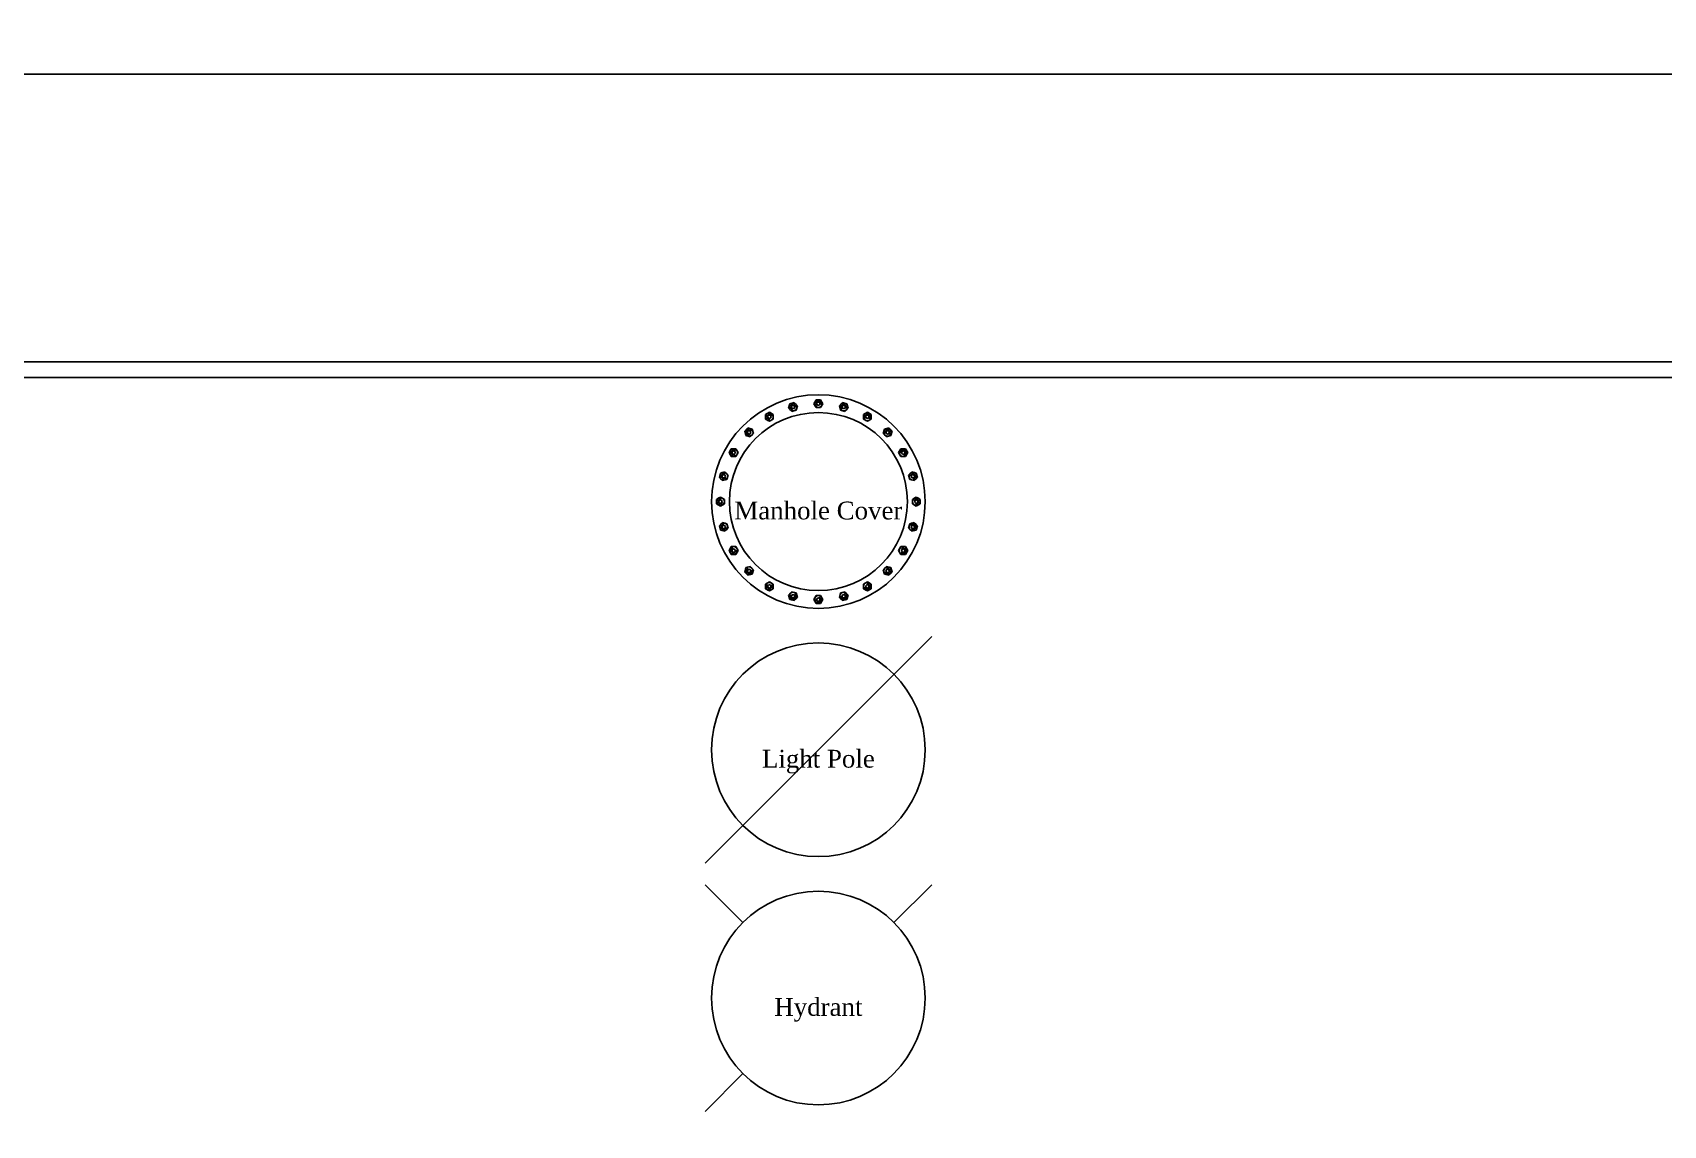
# Paper-space layout 'INFO_SHEET' of a CAD drawing. Header units: feet, sheet in inches. Extents: x 0 to 10.7, y 0 to 8.2.
# Drawn here: x 2.84 to 4.259, y 0.97 to 1.921 of the extents above; entities that cross this region are included whole.
import ezdxf

# ---------------------------------------------------------------- set-up
doc = ezdxf.new("R2010")
doc.units = ezdxf.units.FT
doc.header["$MEASUREMENT"] = 0
doc.linetypes.add('DOT2', pattern=[0.125, 0, -0.125])
doc.layers.add('Construction Lines', color=11, linetype='DOT2', plot=False)
doc.layers.add('Product (Red Only)', color=1, linetype='Continuous')
doc.layers.add('Title Block', color=7, linetype='Continuous')
doc.styles.add('Times', font='times.ttf')

# ---------------------------------------------------------------- blocks, each defined once
blk = doc.blocks.new('sixespattern')
at = {"layer": 'Product (Red Only)', "color": 18, "linetype": 'Continuous', "lineweight": 25, "true_color": 0x000000}
blk.add_lwpolyline([(0, 9.563929410029388), (27.6434361582983, 9.563929410029388), (27.6434361582983, 0), (0, 0)], close=True, dxfattribs=at)
blk = doc.blocks.new('*U243')
at = {"color": 0, "linetype": 'Continuous'}
for p, q in [((-11.2, 6.466322239999997), (0, 12.93264560000001)), ((-11.2, -6.466322239999997), (-11.2, 6.466322239999997)), ((11.20000000000004, 6.466322239999997), (0, 12.93264560000001)), ((11.19999999999996, -6.466322240000006), (11.20000000000004, 6.466322239999997)), ((-11.2, -6.466322239999997), (0, -12.9326456)), ((11.19999999999996, -6.466322240000006), (0, -12.9326456))]:
    blk.add_line(p, q, dxfattribs=at)
for radius in [11.2, 4.689999999999999]:
    blk.add_circle((0, 0), radius, dxfattribs=at)
blk.add_arc((0, 0), 7, 250, 160, dxfattribs=at)
blk = doc.blocks.new('*U244')
at = {"color": 0, "linetype": 'Continuous'}
for p, q in [((-11.2, 6.466322239999997), (0, 12.93264560000001)), ((-11.2, -6.466322239999997), (-11.2, 6.466322239999997)), ((11.20000000000004, 6.466322239999997), (0, 12.93264560000001)), ((11.19999999999996, -6.466322240000006), (11.20000000000004, 6.466322239999997)), ((-11.2, -6.466322239999997), (0, -12.9326456)), ((11.19999999999996, -6.466322240000006), (0, -12.9326456))]:
    blk.add_line(p, q, dxfattribs=at)
for radius in [11.2, 4.689999999999999]:
    blk.add_circle((0, 0), radius, dxfattribs=at)
blk.add_arc((0, 0), 7, 250, 160, dxfattribs=at)
blk = doc.blocks.new('*U245')
at = {"color": 0, "linetype": 'Continuous'}
for p, q in [((-11.2, 6.466322239999997), (0, 12.93264560000001)), ((-11.2, -6.466322239999997), (-11.2, 6.466322239999997)), ((11.20000000000004, 6.466322239999997), (0, 12.93264560000001)), ((11.19999999999996, -6.466322240000006), (11.20000000000004, 6.466322239999997)), ((-11.2, -6.466322239999997), (0, -12.9326456)), ((11.19999999999996, -6.466322240000006), (0, -12.9326456))]:
    blk.add_line(p, q, dxfattribs=at)
for radius in [11.2, 4.689999999999999]:
    blk.add_circle((0, 0), radius, dxfattribs=at)
blk.add_arc((0, 0), 7, 250, 160, dxfattribs=at)
blk = doc.blocks.new('*U246')
at = {"color": 0, "linetype": 'Continuous'}
for p, q in [((-11.2, 6.466322239999997), (0, 12.93264560000001)), ((-11.2, -6.466322239999997), (-11.2, 6.466322239999997)), ((11.20000000000004, 6.466322239999997), (0, 12.93264560000001)), ((11.19999999999996, -6.466322240000006), (11.20000000000004, 6.466322239999997)), ((-11.2, -6.466322239999997), (0, -12.9326456)), ((11.19999999999996, -6.466322240000006), (0, -12.9326456))]:
    blk.add_line(p, q, dxfattribs=at)
for radius in [11.2, 4.689999999999999]:
    blk.add_circle((0, 0), radius, dxfattribs=at)
blk.add_arc((0, 0), 7, 250, 160, dxfattribs=at)
blk = doc.blocks.new('*U247')
at = {"color": 0, "linetype": 'Continuous'}
for p, q in [((-11.2, 6.466322239999997), (0, 12.93264560000001)), ((-11.2, -6.466322239999997), (-11.2, 6.466322239999997)), ((11.20000000000004, 6.466322239999997), (0, 12.93264560000001)), ((11.19999999999996, -6.466322240000006), (11.20000000000004, 6.466322239999997)), ((-11.2, -6.466322239999997), (0, -12.9326456)), ((11.19999999999996, -6.466322240000006), (0, -12.9326456))]:
    blk.add_line(p, q, dxfattribs=at)
for radius in [11.2, 4.689999999999999]:
    blk.add_circle((0, 0), radius, dxfattribs=at)
blk.add_arc((0, 0), 7, 250, 160, dxfattribs=at)
blk = doc.blocks.new('*U248')
at = {"color": 0, "linetype": 'Continuous'}
for p, q in [((-11.2, 6.466322239999997), (0, 12.93264560000001)), ((-11.2, -6.466322239999997), (-11.2, 6.466322239999997)), ((11.20000000000004, 6.466322239999997), (0, 12.93264560000001)), ((11.19999999999996, -6.466322240000006), (11.20000000000004, 6.466322239999997)), ((-11.2, -6.466322239999997), (0, -12.9326456)), ((11.19999999999996, -6.466322240000006), (0, -12.9326456))]:
    blk.add_line(p, q, dxfattribs=at)
for radius in [11.2, 4.689999999999999]:
    blk.add_circle((0, 0), radius, dxfattribs=at)
blk.add_arc((0, 0), 7, 250, 160, dxfattribs=at)
blk = doc.blocks.new('*U249')
at = {"color": 0, "linetype": 'Continuous'}
for p, q in [((-11.2, 6.466322239999997), (0, 12.93264560000001)), ((-11.2, -6.466322239999997), (-11.2, 6.466322239999997)), ((11.20000000000004, 6.466322239999997), (0, 12.93264560000001)), ((11.19999999999996, -6.466322240000006), (11.20000000000004, 6.466322239999997)), ((-11.2, -6.466322239999997), (0, -12.9326456)), ((11.19999999999996, -6.466322240000006), (0, -12.9326456))]:
    blk.add_line(p, q, dxfattribs=at)
for radius in [11.2, 4.689999999999999]:
    blk.add_circle((0, 0), radius, dxfattribs=at)
blk.add_arc((0, 0), 7, 250, 160, dxfattribs=at)
blk = doc.blocks.new('*U250')
at = {"color": 0, "linetype": 'Continuous'}
for p, q in [((-11.2, 6.466322239999997), (0, 12.93264560000001)), ((-11.2, -6.466322239999997), (-11.2, 6.466322239999997)), ((11.20000000000004, 6.466322239999997), (0, 12.93264560000001)), ((11.19999999999996, -6.466322240000006), (11.20000000000004, 6.466322239999997)), ((-11.2, -6.466322239999997), (0, -12.9326456)), ((11.19999999999996, -6.466322240000006), (0, -12.9326456))]:
    blk.add_line(p, q, dxfattribs=at)
for radius in [11.2, 4.689999999999999]:
    blk.add_circle((0, 0), radius, dxfattribs=at)
blk.add_arc((0, 0), 7, 250, 160, dxfattribs=at)
blk = doc.blocks.new('*U251')
at = {"color": 0, "linetype": 'Continuous'}
for p, q in [((-11.2, 6.466322239999997), (0, 12.93264560000001)), ((-11.2, -6.466322239999997), (-11.2, 6.466322239999997)), ((11.20000000000004, 6.466322239999997), (0, 12.93264560000001)), ((11.19999999999996, -6.466322240000006), (11.20000000000004, 6.466322239999997)), ((-11.2, -6.466322239999997), (0, -12.9326456)), ((11.19999999999996, -6.466322240000006), (0, -12.9326456))]:
    blk.add_line(p, q, dxfattribs=at)
for radius in [11.2, 4.689999999999999]:
    blk.add_circle((0, 0), radius, dxfattribs=at)
blk.add_arc((0, 0), 7, 250, 160, dxfattribs=at)
blk = doc.blocks.new('*U252')
at = {"color": 0, "linetype": 'Continuous'}
for p, q in [((-11.2, 6.466322239999997), (0, 12.93264560000001)), ((-11.2, -6.466322239999997), (-11.2, 6.466322239999997)), ((11.20000000000004, 6.466322239999997), (0, 12.93264560000001)), ((11.19999999999996, -6.466322240000006), (11.20000000000004, 6.466322239999997)), ((-11.2, -6.466322239999997), (0, -12.9326456)), ((11.19999999999996, -6.466322240000006), (0, -12.9326456))]:
    blk.add_line(p, q, dxfattribs=at)
for radius in [11.2, 4.689999999999999]:
    blk.add_circle((0, 0), radius, dxfattribs=at)
blk.add_arc((0, 0), 7, 250, 160, dxfattribs=at)
blk = doc.blocks.new('*U238')
at = {"color": 0, "linetype": 'Continuous'}
for p, q in [((-11.2, 6.466322239999997), (0, 12.93264560000001)), ((-11.2, -6.466322239999997), (-11.2, 6.466322239999997)), ((11.20000000000004, 6.466322239999997), (0, 12.93264560000001)), ((11.19999999999996, -6.466322240000006), (11.20000000000004, 6.466322239999997)), ((-11.2, -6.466322239999997), (0, -12.9326456)), ((11.19999999999996, -6.466322240000006), (0, -12.9326456))]:
    blk.add_line(p, q, dxfattribs=at)
for radius in [11.2, 4.689999999999999]:
    blk.add_circle((0, 0), radius, dxfattribs=at)
blk.add_arc((0, 0), 7, 250, 160, dxfattribs=at)
blk = doc.blocks.new('*U239')
at = {"color": 0, "linetype": 'Continuous'}
for p, q in [((-11.2, 6.466322239999997), (0, 12.93264560000001)), ((-11.2, -6.466322239999997), (-11.2, 6.466322239999997)), ((11.20000000000004, 6.466322239999997), (0, 12.93264560000001)), ((11.19999999999996, -6.466322240000006), (11.20000000000004, 6.466322239999997)), ((-11.2, -6.466322239999997), (0, -12.9326456)), ((11.19999999999996, -6.466322240000006), (0, -12.9326456))]:
    blk.add_line(p, q, dxfattribs=at)
for radius in [11.2, 4.689999999999999]:
    blk.add_circle((0, 0), radius, dxfattribs=at)
blk.add_arc((0, 0), 7, 250, 160, dxfattribs=at)
blk = doc.blocks.new('*U240')
at = {"color": 0, "linetype": 'Continuous'}
for p, q in [((-11.2, 6.466322239999997), (0, 12.93264560000001)), ((-11.2, -6.466322239999997), (-11.2, 6.466322239999997)), ((11.20000000000004, 6.466322239999997), (0, 12.93264560000001)), ((11.19999999999996, -6.466322240000006), (11.20000000000004, 6.466322239999997)), ((-11.2, -6.466322239999997), (0, -12.9326456)), ((11.19999999999996, -6.466322240000006), (0, -12.9326456))]:
    blk.add_line(p, q, dxfattribs=at)
for radius in [11.2, 4.689999999999999]:
    blk.add_circle((0, 0), radius, dxfattribs=at)
blk.add_arc((0, 0), 7, 250, 160, dxfattribs=at)
blk = doc.blocks.new('*U241')
at = {"color": 0, "linetype": 'Continuous'}
for p, q in [((-11.2, 6.466322239999997), (0, 12.93264560000001)), ((-11.2, -6.466322239999997), (-11.2, 6.466322239999997)), ((11.20000000000004, 6.466322239999997), (0, 12.93264560000001)), ((11.19999999999996, -6.466322240000006), (11.20000000000004, 6.466322239999997)), ((-11.2, -6.466322239999997), (0, -12.9326456)), ((11.19999999999996, -6.466322240000006), (0, -12.9326456))]:
    blk.add_line(p, q, dxfattribs=at)
for radius in [11.2, 4.689999999999999]:
    blk.add_circle((0, 0), radius, dxfattribs=at)
blk.add_arc((0, 0), 7, 250, 160, dxfattribs=at)
blk = doc.blocks.new('*U242')
at = {"color": 0, "linetype": 'Continuous'}
for p, q in [((-11.2, 6.466322239999997), (0, 12.93264560000001)), ((-11.2, -6.466322239999997), (-11.2, 6.466322239999997)), ((11.20000000000004, 6.466322239999997), (0, 12.93264560000001)), ((11.19999999999996, -6.466322240000006), (11.20000000000004, 6.466322239999997)), ((-11.2, -6.466322239999997), (0, -12.9326456)), ((11.19999999999996, -6.466322240000006), (0, -12.9326456))]:
    blk.add_line(p, q, dxfattribs=at)
for radius in [11.2, 4.689999999999999]:
    blk.add_circle((0, 0), radius, dxfattribs=at)
blk.add_arc((0, 0), 7, 250, 160, dxfattribs=at)
blk = doc.blocks.new('*U233')
at = {"color": 0, "linetype": 'Continuous'}
for p, q in [((-11.2, 6.466322239999997), (0, 12.93264560000001)), ((-11.2, -6.466322239999997), (-11.2, 6.466322239999997)), ((11.20000000000004, 6.466322239999997), (0, 12.93264560000001)), ((11.19999999999996, -6.466322240000006), (11.20000000000004, 6.466322239999997)), ((-11.2, -6.466322239999997), (0, -12.9326456)), ((11.19999999999996, -6.466322240000006), (0, -12.9326456))]:
    blk.add_line(p, q, dxfattribs=at)
for radius in [11.2, 4.689999999999999]:
    blk.add_circle((0, 0), radius, dxfattribs=at)
blk.add_arc((0, 0), 7, 250, 160, dxfattribs=at)
blk = doc.blocks.new('*U234')
at = {"color": 0, "linetype": 'Continuous'}
for p, q in [((-11.2, 6.466322239999997), (0, 12.93264560000001)), ((-11.2, -6.466322239999997), (-11.2, 6.466322239999997)), ((11.20000000000004, 6.466322239999997), (0, 12.93264560000001)), ((11.19999999999996, -6.466322240000006), (11.20000000000004, 6.466322239999997)), ((-11.2, -6.466322239999997), (0, -12.9326456)), ((11.19999999999996, -6.466322240000006), (0, -12.9326456))]:
    blk.add_line(p, q, dxfattribs=at)
for radius in [11.2, 4.689999999999999]:
    blk.add_circle((0, 0), radius, dxfattribs=at)
blk.add_arc((0, 0), 7, 250, 160, dxfattribs=at)
blk = doc.blocks.new('*U235')
at = {"color": 0, "linetype": 'Continuous'}
for p, q in [((-11.2, 6.466322239999997), (0, 12.93264560000001)), ((-11.2, -6.466322239999997), (-11.2, 6.466322239999997)), ((11.20000000000004, 6.466322239999997), (0, 12.93264560000001)), ((11.19999999999996, -6.466322240000006), (11.20000000000004, 6.466322239999997)), ((-11.2, -6.466322239999997), (0, -12.9326456)), ((11.19999999999996, -6.466322240000006), (0, -12.9326456))]:
    blk.add_line(p, q, dxfattribs=at)
for radius in [11.2, 4.689999999999999]:
    blk.add_circle((0, 0), radius, dxfattribs=at)
blk.add_arc((0, 0), 7, 250, 160, dxfattribs=at)
blk = doc.blocks.new('*U236')
at = {"color": 0, "linetype": 'Continuous'}
for p, q in [((-11.2, 6.466322239999997), (0, 12.93264560000001)), ((-11.2, -6.466322239999997), (-11.2, 6.466322239999997)), ((11.20000000000004, 6.466322239999997), (0, 12.93264560000001)), ((11.19999999999996, -6.466322240000006), (11.20000000000004, 6.466322239999997)), ((-11.2, -6.466322239999997), (0, -12.9326456)), ((11.19999999999996, -6.466322240000006), (0, -12.9326456))]:
    blk.add_line(p, q, dxfattribs=at)
for radius in [11.2, 4.689999999999999]:
    blk.add_circle((0, 0), radius, dxfattribs=at)
blk.add_arc((0, 0), 7, 250, 160, dxfattribs=at)
blk = doc.blocks.new('*U237')
at = {"color": 0, "linetype": 'Continuous'}
for p, q in [((-11.2, 6.466322239999997), (0, 12.93264560000001)), ((-11.2, -6.466322239999997), (-11.2, 6.466322239999997)), ((11.20000000000004, 6.466322239999997), (0, 12.93264560000001)), ((11.19999999999996, -6.466322240000006), (11.20000000000004, 6.466322239999997)), ((-11.2, -6.466322239999997), (0, -12.9326456)), ((11.19999999999996, -6.466322240000006), (0, -12.9326456))]:
    blk.add_line(p, q, dxfattribs=at)
for radius in [11.2, 4.689999999999999]:
    blk.add_circle((0, 0), radius, dxfattribs=at)
blk.add_arc((0, 0), 7, 250, 160, dxfattribs=at)
blk = doc.blocks.new('*U229')
at = {"color": 0, "linetype": 'Continuous'}
for p, q in [((-11.2, 6.466322239999997), (0, 12.93264560000001)), ((-11.2, -6.466322239999997), (-11.2, 6.466322239999997)), ((11.20000000000004, 6.466322239999997), (0, 12.93264560000001)), ((11.19999999999996, -6.466322240000006), (11.20000000000004, 6.466322239999997)), ((-11.2, -6.466322239999997), (0, -12.9326456)), ((11.19999999999996, -6.466322240000006), (0, -12.9326456))]:
    blk.add_line(p, q, dxfattribs=at)
for radius in [11.2, 4.689999999999999]:
    blk.add_circle((0, 0), radius, dxfattribs=at)
blk.add_arc((0, 0), 7, 250, 160, dxfattribs=at)
blk = doc.blocks.new('*U230')
at = {"color": 0, "linetype": 'Continuous'}
for p, q in [((-11.2, 6.466322239999997), (0, 12.93264560000001)), ((-11.2, -6.466322239999997), (-11.2, 6.466322239999997)), ((11.20000000000004, 6.466322239999997), (0, 12.93264560000001)), ((11.19999999999996, -6.466322240000006), (11.20000000000004, 6.466322239999997)), ((-11.2, -6.466322239999997), (0, -12.9326456)), ((11.19999999999996, -6.466322240000006), (0, -12.9326456))]:
    blk.add_line(p, q, dxfattribs=at)
for radius in [11.2, 4.689999999999999]:
    blk.add_circle((0, 0), radius, dxfattribs=at)
blk.add_arc((0, 0), 7, 250, 160, dxfattribs=at)
blk = doc.blocks.new('*U231')
at = {"color": 0, "linetype": 'Continuous'}
for p, q in [((-11.2, 6.466322239999997), (0, 12.93264560000001)), ((-11.2, -6.466322239999997), (-11.2, 6.466322239999997)), ((11.20000000000004, 6.466322239999997), (0, 12.93264560000001)), ((11.19999999999996, -6.466322240000006), (11.20000000000004, 6.466322239999997)), ((-11.2, -6.466322239999997), (0, -12.9326456)), ((11.19999999999996, -6.466322240000006), (0, -12.9326456))]:
    blk.add_line(p, q, dxfattribs=at)
for radius in [11.2, 4.689999999999999]:
    blk.add_circle((0, 0), radius, dxfattribs=at)
blk.add_arc((0, 0), 7, 250, 160, dxfattribs=at)
blk = doc.blocks.new('*U232')
at = {"color": 0, "linetype": 'Continuous'}
for p, q in [((-11.2, 6.466322239999997), (0, 12.93264560000001)), ((-11.2, -6.466322239999997), (-11.2, 6.466322239999997)), ((11.20000000000004, 6.466322239999997), (0, 12.93264560000001)), ((11.19999999999996, -6.466322240000006), (11.20000000000004, 6.466322239999997)), ((-11.2, -6.466322239999997), (0, -12.9326456)), ((11.19999999999996, -6.466322240000006), (0, -12.9326456))]:
    blk.add_line(p, q, dxfattribs=at)
for radius in [11.2, 4.689999999999999]:
    blk.add_circle((0, 0), radius, dxfattribs=at)
blk.add_arc((0, 0), 7, 250, 160, dxfattribs=at)
blk = doc.blocks.new('*U126')
at = {"lineweight": -3}
for radius in [0.1059736143646415, 0.08831134530386789]:
    blk.add_circle((0, 0), radius, dxfattribs=at)
at = {"lineweight": 5}
for name, p, xscale, yscale, zscale, rotation in [('*U250', (-0.02514232386959264, 0.09383243010167162), 0.0003476824618262515, 0.0003476824618262515, 0.0003476824618262515, 105), ('*U249', (2.751802845778942e-17, 0.09714247983425468), 0.0003476824618262515, 0.0003476824618262515, 0.0003476824618262515, 89.99999999999999), ('*U248', (0.0251423238695927, 0.0938324301016716), 0.0003476824618262516, 0.0003476824618262516, 0.0003476824618262516, 74.99999999999999), ('*U251', (-0.04857123991712731, 0.08412785532308212), 0.0003476824618262515, 0.0003476824618262515, 0.0003476824618262515, 120), ('*U247', (0.04857123991712735, 0.08412785532308209), 0.0003476824618262515, 0.0003476824618262515, 0.0003476824618262515, 59.99999999999999), ('*U252', (-0.06869010623207893, 0.06869010623207894), 0.0003476824618262515, 0.0003476824618262515, 0.0003476824618262515, 135), ('*U246', (0.06869010623207894, 0.06869010623207893), 0.0003476824618262516, 0.0003476824618262516, 0.0003476824618262516, 45), ('*U238', (-0.08412785532308212, 0.04857123991712733), 0.0003476824618262516, 0.0003476824618262516, 0.0003476824618262516, 150), ('*U245', (0.08412785532308212, 0.04857123991712733), 0.0003476824618262516, 0.0003476824618262516, 0.0003476824618262516, 29.99999999999999), ('*U239', (-0.0938324301016716, 0.02514232386959266), 0.0003476824618262515, 0.0003476824618262515, 0.0003476824618262515, 165), ('*U244', (0.0938324301016716, 0.02514232386959267), 0.0003476824618262516, 0.0003476824618262516, 0.0003476824618262516, 15), ('*U240', (-0.09714247983425468, -3.124379730936076e-17), 0.0003476824618262515, 0.0003476824618262515, 0.0003476824618262515, 180), ('*U241', (-0.0938324301016716, -0.02514232386959272), 0.0003476824618262516, 0.0003476824618262516, 0.0003476824618262516, 195), ('*U232', (0.09383243010167157, -0.02514232386959283), 0.0003476824618262516, 0.0003476824618262516, 0.0003476824618262516, 344.9999999999999), ('*U242', (-0.08412785532308208, -0.0485712399171274), 0.0003476824618262516, 0.0003476824618262516, 0.0003476824618262516, 209.9999999999999), ('*U231', (0.08412785532308203, -0.04857123991712746), 0.0003476824618262516, 0.0003476824618262516, 0.0003476824618262516, 329.9999999999999), ('*U233', (-0.06869010623207888, -0.06869010623207898), 0.0003476824618262515, 0.0003476824618262515, 0.0003476824618262515, 225.0000000000001), ('*U230', (0.06869010623207886, -0.06869010623207901), 0.0003476824618262516, 0.0003476824618262516, 0.0003476824618262516, 314.9999999999999), ('*U234', (-0.0485712399171273, -0.08412785532308212), 0.0003476824618262516, 0.0003476824618262516, 0.0003476824618262516, 240), ('*U229', (0.04857123991712728, -0.08412785532308215), 0.0003476824618262515, 0.0003476824618262515, 0.0003476824618262515, 299.9999999999999), ('*U235', (-0.02514232386959266, -0.0938324301016716), 0.0003476824618262515, 0.0003476824618262515, 0.0003476824618262515, 255), ('*U236', (-1.784419470466356e-17, -0.09714247983425468), 0.0003476824618262515, 0.0003476824618262515, 0.0003476824618262515, 270), ('*U237', (0.02514232386959263, -0.09383243010167162), 0.0003476824618262515, 0.0003476824618262515, 0.0003476824618262515, 285)]:
    blk.add_blockref(name, p, dxfattribs=dict(at, xscale=xscale, yscale=yscale, zscale=zscale, rotation=rotation))
at = {"lineweight": 5, "xscale": 0.0003476824618262515, "yscale": 0.0003476824618262515, "zscale": 0.0003476824618262515}
blk.add_blockref('*U243', (0.09714247983425468, 0), dxfattribs=at)
at = {"layer": 'Construction Lines', "lineweight": 5, "insert": (-6.274898489086517e-17, -6.274898489086517e-17), "char_height": 0.01766226906077358, "attachment_point": 2, "style": 'Times'}
blk.add_mtext_dynamic_manual_height_columns('Manhole Cover', width=0.1684840512621599, gutter_width=0.4415567265193395, heights=[0], dxfattribs=at)
blk = doc.blocks.new('*U127')
at = {"lineweight": -3}
blk.add_lwpolyline([(-0.1124019920161293, -0.1124019920161293), (0.1124019920161292, 0.1124019920161292)], dxfattribs=at)
blk.add_circle((6.902388337995164e-16, 6.902388337995164e-16), 0.1059736143646414, dxfattribs=at)
at = {"layer": 'Construction Lines', "lineweight": 5, "insert": (0, 0), "char_height": 0.01766226906077358, "attachment_point": 2, "style": 'Times'}
blk.add_mtext_dynamic_manual_height_columns('Light Pole', width=0.1684840512621599, gutter_width=0.4415567265193395, heights=[0], dxfattribs=at)
blk = doc.blocks.new('*U128')
at = {"lineweight": -3}
for points in [[(-0.07493466134408544, 0.07493466134408681), (-0.112401992016127, 0.1124019920161284)], [(0.07493466134408681, 0.07493466134408681), (0.1124019920161284, 0.1124019920161284)], [(-0.1124019920161285, -0.1124019920161285), (-0.07493466134408544, -0.07493466134408544)]]:
    blk.add_lwpolyline(points, dxfattribs=at)
blk.add_circle((6.90238833799511e-16, 6.90238833799511e-16), 0.1059736143646407, dxfattribs=at)
at = {"layer": 'Construction Lines', "lineweight": 5, "insert": (0, 0), "char_height": 0.01766226906077358, "attachment_point": 2, "style": 'Times'}
blk.add_mtext_dynamic_manual_height_columns('Hydrant', width=0.1684840512621599, gutter_width=0.4415567265193395, heights=[0], dxfattribs=at)

psp = doc.layouts.new('INFO_SHEET')

# ---------------------------------------------------------------- linework, layer by layer
at = {"color": 18, "linetype": 'Continuous', "lineweight": 25, "true_color": 0x000000}
psp.add_line((0.1045946342323916, 1.620878923558734), (5.606295193973416, 1.620878923558734), dxfattribs=at)
at = {"color": 7, "linetype": 'Continuous', "lineweight": 25}
psp.add_lwpolyline([(0.1045946342323916, 1.884878923558734), (5.606295193973416, 1.884878923558734), (5.606295193973416, 0.1088789235587333), (0.1045946342323916, 0.1088789235587333)], close=True, dxfattribs=at)

# ---------------------------------------------------------------- block references
at = {"color": 18, "linetype": 'Continuous', "lineweight": 25, "true_color": 0x000000, "xscale": 0.1991236040635434, "yscale": 0.1991236040635434, "zscale": 0.1991236040635434}
psp.add_blockref('sixespattern', (0.1103171696962661, 1.634430039249978), dxfattribs=at)
at = {"layer": 'Title Block', "xscale": 0.8772300000000001, "yscale": 0.8772300000000001, "zscale": 0.8772300000000001}
for name, p in [('*U126', (3.523275837473321, 1.512878923558734)), ('*U127', (3.523275837473321, 1.296878923558734)), ('*U128', (3.523275837473321, 1.080878923558734))]:
    psp.add_blockref(name, p, dxfattribs=at)

doc.saveas('drawing.dxf')
